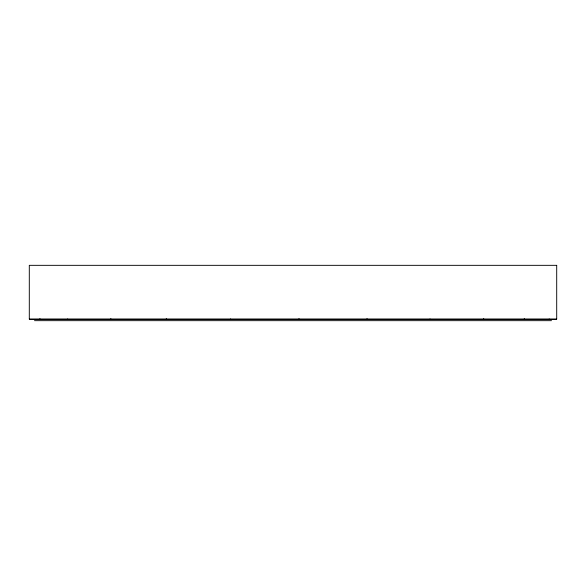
<?xml version="1.0" encoding="UTF-8"?>
<svg xmlns="http://www.w3.org/2000/svg" width="586" height="586" viewBox="0 0 586 586"><rect width="100%" height="100%" fill="white"/><g stroke="black" fill="none" stroke-linecap="round" stroke-linejoin="round"><path stroke-width="0.88" d="M34.486 320.667L551.514 320.667M556.605 318.982L556.59 319.458L29.395 319.458L29.41 318.982M549.199 318.982L549.199 319.458M524.411 318.982L524.411 319.458M524.162 318.982L524.162 319.458M483.809 318.982L483.809 319.458M483.45 318.982L483.45 319.458M430.014 318.982L430.014 319.458M367.283 318.982L367.283 319.458M366.785 318.982L366.785 319.458M299.248 318.982L299.248 319.458M298.728 318.982L298.728 319.458M230.562 318.982L230.562 319.458M166.636 318.982L166.636 319.458M166.182 318.982L166.182 319.458M111.032 318.982L111.032 319.458M110.659 318.982L110.659 319.458M67.69 318.982L67.69 319.458M40.016 318.982L40.016 319.458M39.87 318.982L39.87 319.458M556.7 265.333L29.3 265.333L29.3 318.982L556.7 318.982L556.7 265.333"/></g></svg>
